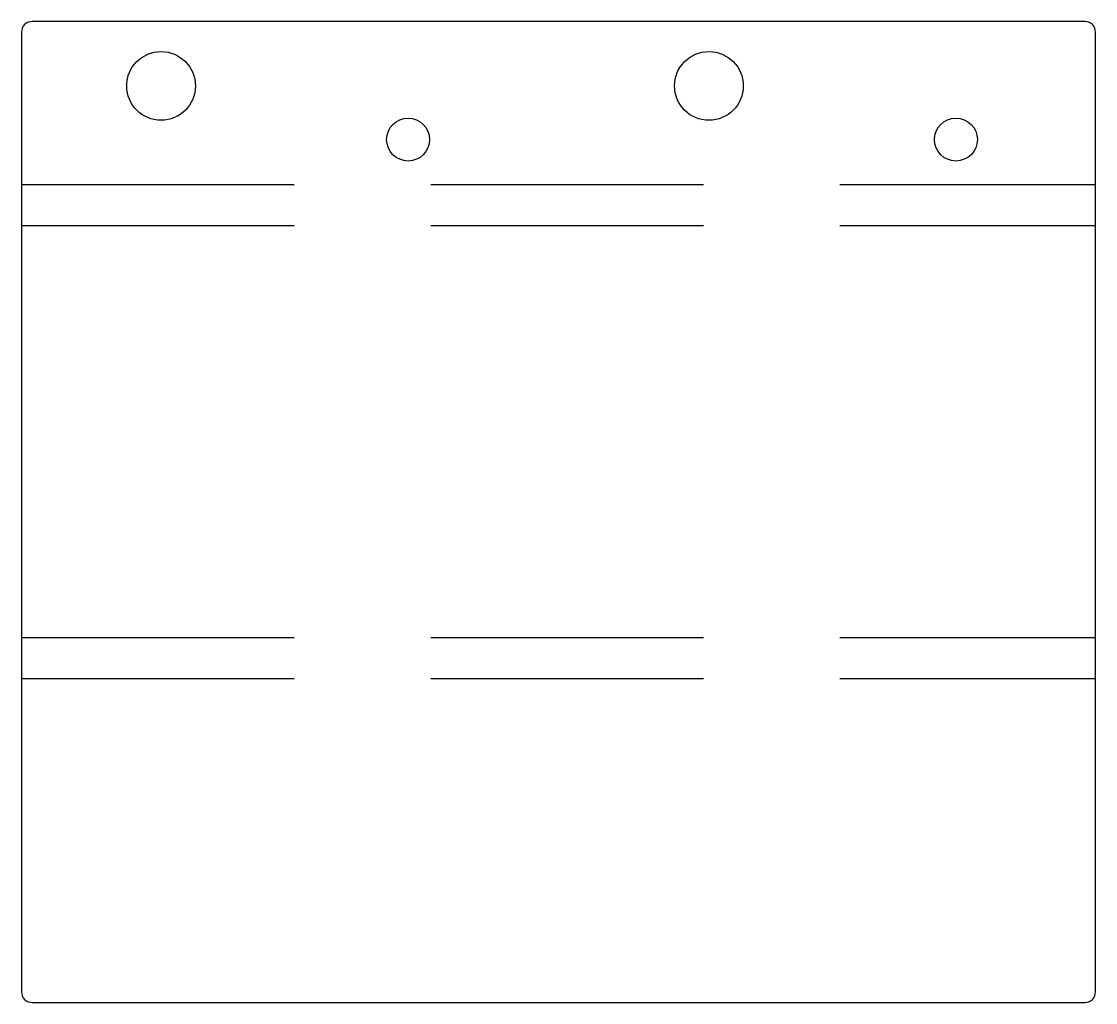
# Model space of a CAD drawing. Extents: x 0 to 50, y 0 to 45.7.
import ezdxf

# ---------------------------------------------------------------- set-up
doc = ezdxf.new("R2010")
doc.units = 0
doc.header["$MEASUREMENT"] = 0
doc.linetypes.add('DASHED', pattern=[19.05, 12.7, -6.35])
doc.layers.get('0').update_dxf_attribs({"linetype": 'CONTINUOUS'})

msp = doc.modelspace()

# ---------------------------------------------------------------- linework, layer by layer
for p, q in [((49.5, 45.7), (0.5, 45.7)), ((0, 45.2), (0, 0.5)), ((50, 0.5), (50, 45.2)), ((0.5, 0), (49.5, 0))]:
    msp.add_line(p, q)
at = {"linetype": 'DASHED'}
for p, q in [((0, 38.1), (50, 38.1)), ((0, 36.2), (50, 36.2)), ((0, 17), (50, 17)), ((0, 15.1), (50, 15.1))]:
    msp.add_line(p, q, dxfattribs=at)
for centre, radius in [((6.5, 42.7), 1.6), ((32, 42.7), 1.6), ((18, 40.2), 1), ((43.5, 40.2), 1)]:
    msp.add_circle(centre, radius)
for centre, start, end in [((0.5, 45.2), 90, 180), ((49.5, 45.2), 0, 90), ((0.5, 0.5), 180, 270), ((49.5, 0.5), 270, 0)]:
    msp.add_arc(centre, 0.5, start, end)

doc.saveas('drawing.dxf')
